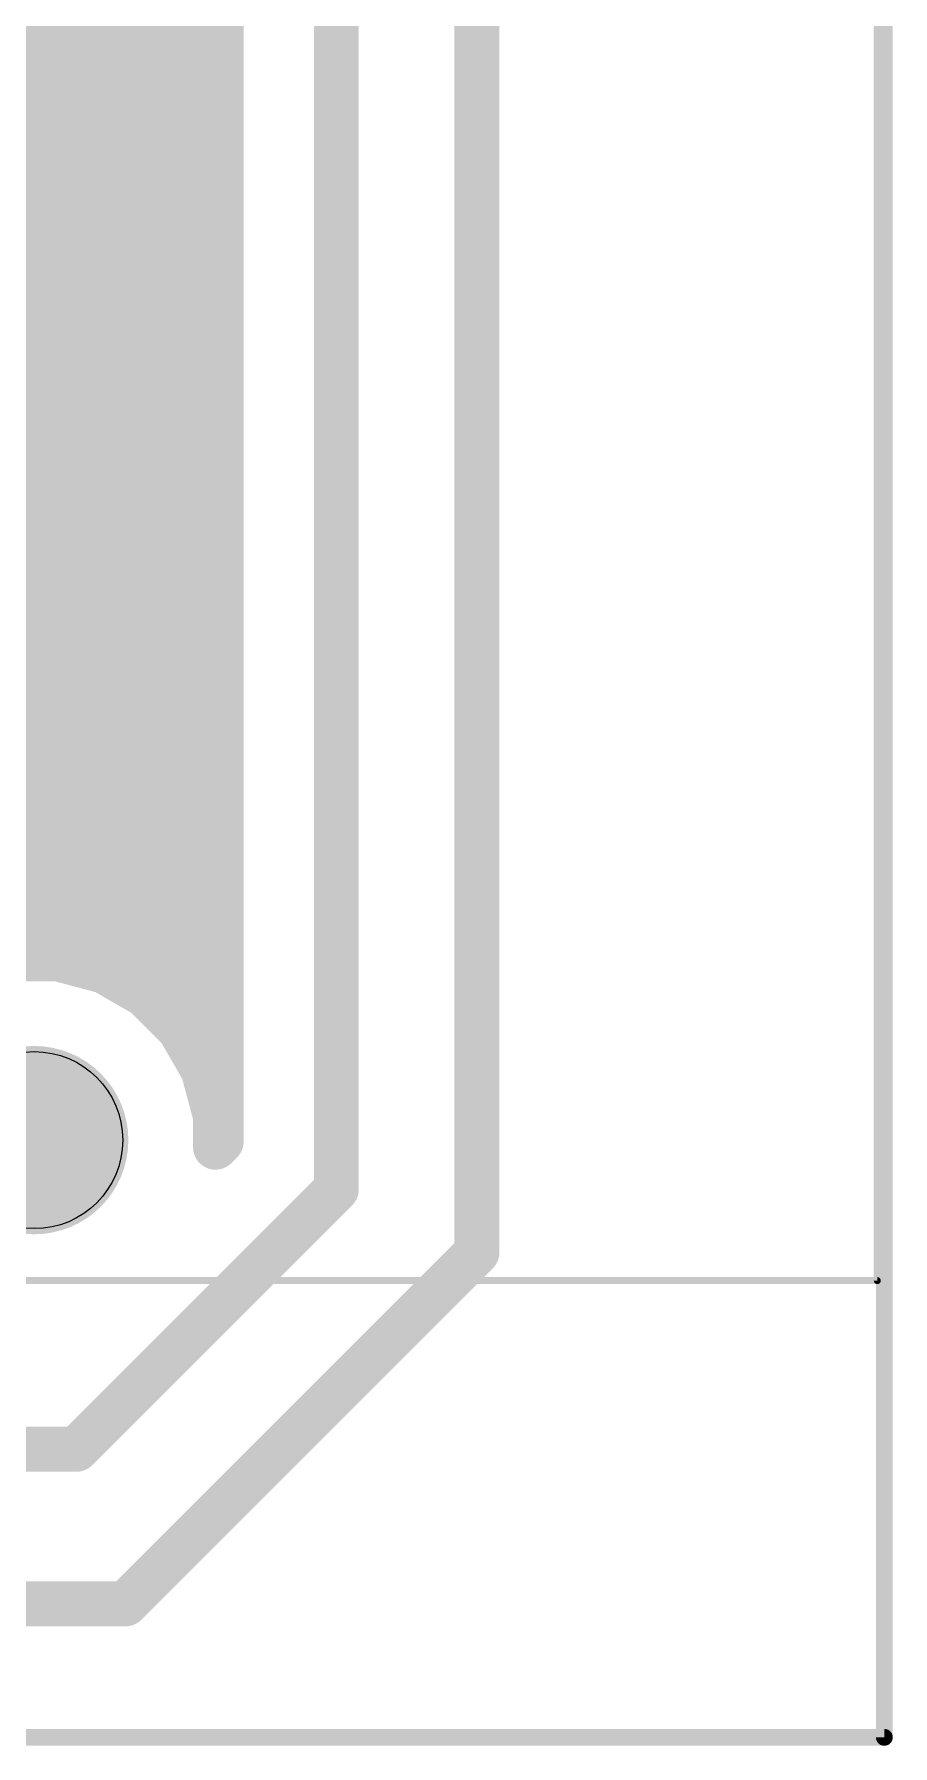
# Model space of a CAD drawing. Extents: x 0.2 to 70.4, y 8.5 to 70.6.
# Drawn here: x 54.86 to 70.38, y 8.48 to 39.42 of the extents above; entities that cross this region are included whole.
import ezdxf

# ---------------------------------------------------------------- set-up
doc = ezdxf.new("R2010")
doc.units = 0
for name, color, linetype in [('16', 175, 'CONTINUOUS'), ('20', 213, 'CONTINUOUS'), ('21', 253, 'CONTINUOUS'), ('29', 253, 'CONTINUOUS'), ('30', 253, 'CONTINUOUS')]:
    doc.layers.add(name, color=color, linetype=linetype)

msp = doc.modelspace()

# ---------------------------------------------------------------- linework, layer by layer
at = {"layer": '16', "const_width": 0.8128}
for points in [[(62.865, 58.166), (62.865, 17.399)], [(60.325, 56.642), (60.325, 18.542)], [(58.2422, 55.7793), (58.2422, 19.4047)], [(16.2697, 39.8272), (58.2422, 39.8272)], [(16.3068, 39.0144), (58.2422, 39.0144)], [(15.8125, 38.2016), (58.2422, 38.2016)], [(13.0075, 37.3888), (58.2422, 37.3888)], [(8.8811, 36.576), (58.2422, 36.576)], [(9.4125, 35.7632), (58.2422, 35.7632)], [(9.6178, 34.9504), (58.2422, 34.9504)], [(29.2266, 34.1376), (58.2422, 34.1376)], [(30.0393, 33.3248), (58.2422, 33.3248)], [(30.9792, 32.512), (58.2422, 32.512)], [(31.5105, 31.6992), (58.2422, 31.6992)], [(31.5976, 30.8864), (58.2422, 30.8864)], [(31.5976, 30.0736), (58.2422, 30.0736)], [(31.5976, 29.2608), (58.2422, 29.2608)], [(31.5976, 28.448), (58.2422, 28.448)], [(31.5976, 27.6352), (58.2422, 27.6352)], [(31.5976, 26.8224), (58.2422, 26.8224)], [(31.5976, 26.0096), (58.2422, 26.0096)], [(31.5976, 25.1968), (58.2422, 25.1968)], [(31.5976, 24.384), (58.2422, 24.384)], [(31.5976, 23.5712), (58.2422, 23.5712)], [(31.5976, 22.7584), (58.2422, 22.7584)], [(55.2954, 22.7076), (54.4326, 22.7076)], [(56.1287, 22.4843), (55.2954, 22.7076)], [(56.8759, 22.0529), (56.1287, 22.4843)], [(57.4859, 21.4429), (56.8759, 22.0529)], [(56.9832, 21.9456), (58.2422, 21.9456)], [(57.9173, 20.6957), (57.4859, 21.4429)], [(57.665, 21.1328), (58.2422, 21.1328)], [(58.1406, 19.8624), (57.9173, 20.6957)], [(58.018, 20.32), (58.2422, 20.32)], [(58.1406, 19.3031), (58.1406, 19.8624)], [(58.1406, 19.5072), (58.2422, 19.5072)], [(58.2422, 19.4047), (58.1406, 19.3031)], [(60.325, 18.542), (55.626, 13.843)], [(62.865, 17.399), (56.515, 11.049)], [(55.626, 13.843), (53.274, 13.843)], [(56.515, 11.049), (53.176, 11.049)]]:
    msp.add_lwpolyline(points, dxfattribs=at)
at = {"layer": '16', "const_width": 0.4064}
for points in [[(58.2422, 38.8112, 1), (58.2422, 39.2176)], [(58.2422, 37.9984, 1), (58.2422, 38.4048)], [(58.2422, 37.1856, 1), (58.2422, 37.592)], [(58.2422, 36.3728, 1), (58.2422, 36.7792)], [(58.2422, 35.56, 1), (58.2422, 35.9664)], [(58.2422, 34.7472, 1), (58.2422, 35.1536)], [(58.2422, 33.9344, 1), (58.2422, 34.3408)], [(58.2422, 33.1216, 1), (58.2422, 33.528)], [(58.2422, 32.3088, 1), (58.2422, 32.7152)], [(58.2422, 31.496, 1), (58.2422, 31.9024)], [(58.2422, 30.6832, 1), (58.2422, 31.0896)], [(58.2422, 29.8704, 1), (58.2422, 30.2768)], [(58.2422, 29.0576, 1), (58.2422, 29.464)], [(58.2422, 28.2448, 1), (58.2422, 28.6512)], [(58.2422, 27.432, 1), (58.2422, 27.8384)], [(58.2422, 26.6192, 1), (58.2422, 27.0256)], [(58.2422, 25.8064, 1), (58.2422, 26.2128)], [(58.2422, 24.9936, 1), (58.2422, 25.4)], [(58.2422, 24.1808, 1), (58.2422, 24.5872)], [(58.2422, 23.368, 1), (58.2422, 23.7744)], [(55.348, 22.9039, 1), (55.2428, 22.5113)], [(55.2954, 22.5044, 1), (55.2954, 22.9108)], [(58.2422, 22.5552, 1), (58.2422, 22.9616)], [(56.2303, 22.6603, 1), (56.0271, 22.3083)], [(56.0761, 22.288, 1), (56.1813, 22.6806)], [(57.0196, 22.1966, 1), (56.7322, 21.9092)], [(56.7743, 21.877, 1), (56.9775, 22.2289)], [(56.9832, 22.1488, 1), (56.9832, 21.7424)], [(58.2422, 21.7424, 1), (58.2422, 22.1488)], [(57.6619, 21.5445, 1), (57.31, 21.3413)], [(57.3422, 21.2992, 1), (57.6296, 21.5866)], [(57.665, 21.336, 1), (57.665, 20.9296)], [(58.2422, 20.9296, 1), (58.2422, 21.336)], [(58.1136, 20.7483, 1), (57.721, 20.6431)], [(57.7413, 20.5941, 1), (58.0933, 20.7973)], [(58.018, 20.5232, 1), (58.018, 20.1168)], [(58.2422, 20.1168, 1), (58.2422, 20.5232)], [(58.3438, 19.8624, 1), (57.9374, 19.8624)], [(57.9443, 19.8098, 1), (58.3369, 19.915)], [(58.1406, 19.7104, 1), (58.1406, 19.304)], [(58.3859, 19.261, 1), (58.0985, 19.5484)], [(58.2422, 19.304, 1), (58.2422, 19.7104)], [(57.9969, 19.4468, 1), (58.2843, 19.1594)], [(57.9374, 19.3031, 1), (58.3438, 19.3031)], [(58.039, 19.4047, 1), (58.4454, 19.4047)], [(60.4687, 18.3983, 1), (60.1813, 18.6857)], [(60.1218, 18.542, 1), (60.5282, 18.542)], [(63.0087, 17.2553, 1), (62.7213, 17.5427)], [(62.6618, 17.399, 1), (63.0682, 17.399)], [(55.626, 13.6398, 1), (55.626, 14.0462)], [(55.4823, 13.9867, 1), (55.7697, 13.6993)], [(56.515, 10.8458, 1), (56.515, 11.2522)], [(56.3713, 11.1927, 1), (56.6587, 10.9053)]]:
    msp.add_lwpolyline(points, format="xyb", dxfattribs=at)
at = {"layer": '20', "const_width": 0.3048}
for points in [[(70.231, 8.636), (70.231, 70.485)], [(0.381, 8.636), (70.231, 8.636)]]:
    msp.add_lwpolyline(points, dxfattribs=at)
at = {"layer": '20', "const_width": 0.1524}
for points in [[(70.1548, 8.636, 1), (70.3072, 8.636)], [(70.231, 8.5598, 1), (70.231, 8.7122)]]:
    msp.add_lwpolyline(points, format="xyb", dxfattribs=at)
at = {"layer": '20'}
msp.add_circle((54.864, 19.431), 1.6002, dxfattribs=at)
at = {"layer": '21', "const_width": 0.127}
for points in [[(70.104, 70.231), (70.104, 16.891)], [(70.104, 16.891), (5.588, 16.891)]]:
    msp.add_lwpolyline(points, dxfattribs=at)
at = {"layer": '21', "const_width": 0.0635}
for points in [[(70.0722, 16.891, 1), (70.1358, 16.891)], [(70.104, 16.8593, 1), (70.104, 16.9228)]]:
    msp.add_lwpolyline(points, format="xyb", dxfattribs=at)
at = {"layer": '29', "const_width": 1.7018}
msp.add_lwpolyline([(54.864, 18.5801, 1), (54.864, 20.2819, 1), (54.864, 18.5801)], format="xyb", dxfattribs=at)
at = {"layer": '30', "const_width": 1.7018}
msp.add_lwpolyline([(54.864, 18.5801, 1), (54.864, 20.2819, 1), (54.864, 18.5801)], format="xyb", dxfattribs=at)

doc.saveas('drawing.dxf')
